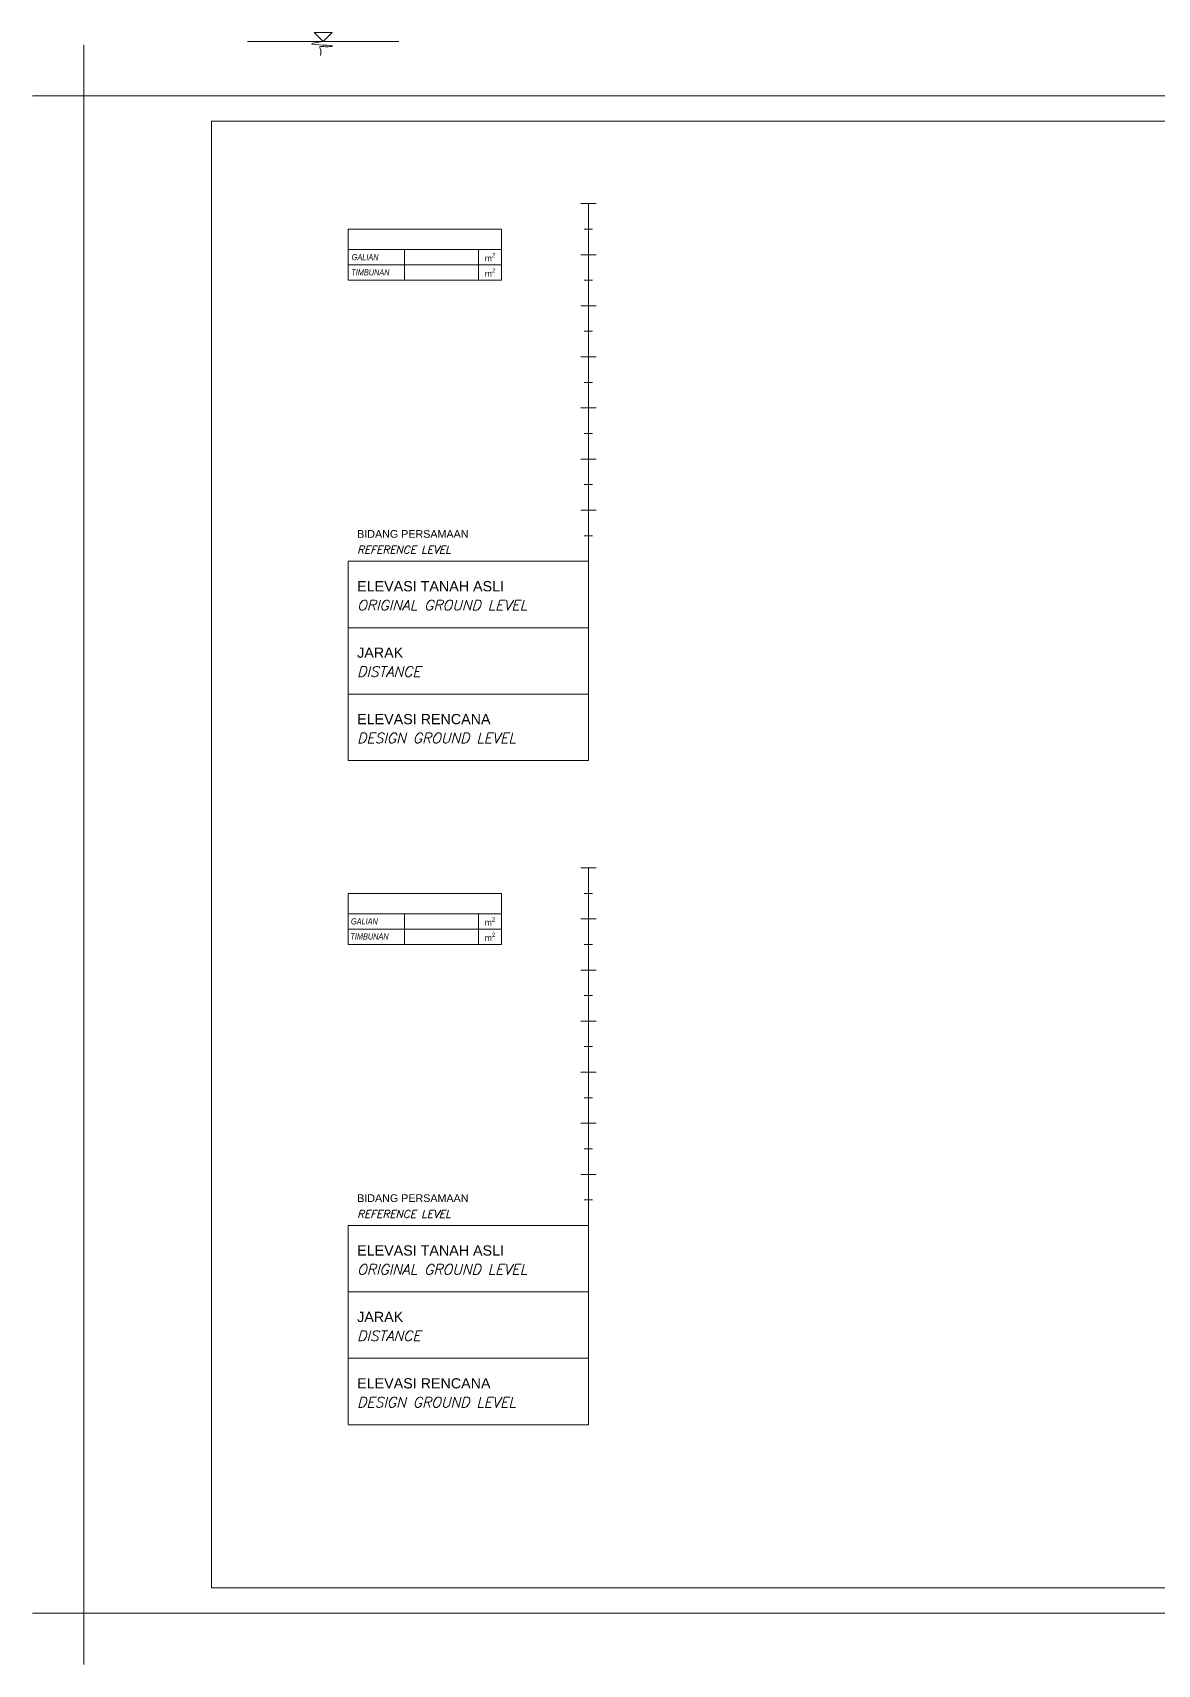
# Model space of a CAD drawing. Header units: metres. Extents: x 84 to 651, y -102 to 458.
# Drawn here: x 157.05 to 179.05, y 147.52 to 179.46 of the extents above; entities that cross this region are included whole.
import ezdxf

# ---------------------------------------------------------------- set-up
doc = ezdxf.new("R2010")
doc.units = ezdxf.units.M
doc.header["$LTSCALE"] = 0.05
doc.header["$MEASUREMENT"] = 0
doc.header["$PDMODE"] = 1
doc.header["$PDSIZE"] = 1
doc.layers.get('0').update_dxf_attribs({"lineweight": 13})
for name, color, linetype, lineweight in [('GarisSkalaElevasi', 194, 'Continuous', 15), ('GarisTabel', 7, 'Continuous', 20), ('Layout', 7, 'Continuous', 15), ('MukaAir', 5, 'Continuous', 15), ('Text', 1, 'Continuous', 13), ('TextElevasiDistance', 1, 'Continuous', 13), ('TextEnglish', 5, 'Continuous', 13)]:
    doc.layers.add(name, color=color, linetype=linetype, lineweight=lineweight)
doc.layers.add('ttd', color=7, linetype='Continuous', lineweight=13, true_color=0xffffff)
doc.styles.add('ITALICT', font='italict.shx')
doc.styles.add('MtXpl_Arial_Narrow', font='ARIALNI.TTF')
doc.styles.get("Standard").update_dxf_attribs({"font": 'arial.ttf', "height": 0.2})

# ---------------------------------------------------------------- blocks, each defined once
blk = doc.blocks.new('*U4')
at = {"layer": 'MukaAir'}
for p, q in [((1.478, 0.048), (-1.478, 0.048)), ((0, 0.048), (-0.177, 0.224)), ((0.177, 0.224), (-0.177, 0.224)), ((0, 0.048), (0.177, 0.224))]:
    blk.add_line(p, q, dxfattribs=at)
blk.add_spline([(0, 0.048), (-0.232, 0.002), (0.182, -0.041), (0.047, -0.053), (-0.069, -0.07), (-0.062, -0.084), (-0.053, -0.224)], degree=3, dxfattribs=at)
blk = doc.blocks.new('*U5')
at = {"color": 0, "linetype": 'ByBlock', "lineweight": -2, "transparency": 16777216}
blk.add_blockref('*U4', (0, -200), dxfattribs=at)
blk = doc.blocks.new('LayA3')
at = {"color": 1}
for points in [[(-10, 297), (0, 297), (0, 307)], [(-10, 0), (0, 0), (0, -10)]]:
    blk.add_lwpolyline(points, dxfattribs=at)
at = {"layer": 'Layout'}
for p, q in [((415, 292), (25, 292)), ((25, 292), (25, 5)), ((25, 5), (415, 5))]:
    blk.add_line(p, q, dxfattribs=at)
blk.add_lwpolyline([(0, 0), (420, 0), (420, 297), (0, 297)], close=True, dxfattribs=at)
blk = doc.blocks.new('*U10')
at = {"layer": 'GarisSkalaElevasi', "linetype": 'Continuous'}
for p, q in [((2.125, 11.95), (2.425, 11.95)), ((2.195, 11.45), (2.355, 11.45)), ((2.125, 10.95), (2.425, 10.95)), ((2.195, 10.45), (2.355, 10.45)), ((2.125, 9.95), (2.425, 9.95)), ((2.195, 9.45), (2.355, 9.45)), ((2.125, 8.95), (2.425, 8.95)), ((2.195, 8.45), (2.355, 8.45)), ((2.125, 7.95), (2.425, 7.95)), ((2.195, 7.45), (2.355, 7.45)), ((2.125, 6.95), (2.425, 6.95)), ((2.195, 6.45), (2.355, 6.45)), ((2.125, 5.95), (2.425, 5.95)), ((2.195, 5.45), (2.355, 5.45)), ((2.125, -1.05), (2.425, -1.05)), ((2.195, -1.55), (2.355, -1.55)), ((2.125, -2.05), (2.425, -2.05)), ((2.195, -2.55), (2.355, -2.55)), ((2.125, -3.05), (2.425, -3.05)), ((2.195, -3.55), (2.355, -3.55)), ((2.125, -4.05), (2.425, -4.05)), ((2.195, -4.55), (2.355, -4.55)), ((2.125, -5.05), (2.425, -5.05)), ((2.195, -5.55), (2.355, -5.55)), ((2.125, -6.05), (2.425, -6.05)), ((2.195, -6.55), (2.355, -6.55)), ((2.125, -7.05), (2.425, -7.05)), ((2.195, -7.55), (2.355, -7.55))]:
    blk.add_line(p, q, dxfattribs=at)
at = {"layer": 'GarisSkalaElevasi'}
for p, q in [((2.275, 4.95), (2.275, 11.95)), ((2.275, -8.05), (2.275, -1.05))]:
    blk.add_line(p, q, dxfattribs=at)
at = {"layer": 'GarisTabel'}
for p, q in [((-2.425, 4.95), (2.275, 4.95)), ((2.275, 4.95), (2.275, 1.05)), ((2.275, 3.65), (-2.425, 3.65)), ((2.275, 2.35), (-2.425, 2.35)), ((2.275, 1.05), (-2.425, 1.05)), ((-2.425, -1.55), (-2.425, -2.55)), ((-2.425, -1.55), (0.575, -1.55)), ((0.575, -1.55), (0.575, -2.55)), ((-2.425, -1.95), (0.575, -1.95)), ((-1.319, -1.95), (-1.319, -2.55)), ((0.125, -1.95), (0.125, -2.55)), ((-2.425, -2.25), (0.575, -2.25)), ((0.575, -2.55), (-2.425, -2.55)), ((-2.425, -8.05), (2.275, -8.05)), ((2.275, -8.05), (2.275, -11.95)), ((2.275, -9.35), (-2.425, -9.35)), ((2.275, -10.65), (-2.425, -10.65)), ((2.275, -11.95), (-2.425, -11.95))]:
    blk.add_line(p, q, dxfattribs=at)
at = {"layer": 'GarisTabel', "const_width": 0.02}
for points in [[(-2.425, 11.45), (-2.425, 10.45)], [(-2.425, 4.95), (-2.425, 1.05)], [(-2.425, -8.05), (-2.425, -11.95)]]:
    blk.add_lwpolyline(points, dxfattribs=at)
at = {"layer": 'GarisTabel'}
for points in [[(-2.425, 11.45), (0.575, 11.45), (0.575, 10.45), (-2.425, 10.45)], [(-2.425, 11.05), (0.575, 11.05)], [(-1.319, 11.05), (-1.319, 10.45)], [(0.125, 11.05), (0.125, 10.45)], [(-2.425, 10.75), (0.575, 10.75)]]:
    blk.add_lwpolyline(points, dxfattribs=at)
at = {"layer": 'Text'}
for s, height, p in [('BIDANG PERSAMAAN', 0.15, (-2.247, 5.41)), ('ELEVASI TANAH ASLI', 0.2, (-2.247, 4.361)), ('JARAK', 0.2, (-2.247, 3.061)), ('ELEVASI RENCANA', 0.2, (-2.247, 1.761)), ('BIDANG PERSAMAAN', 0.15, (-2.247, -7.59)), ('ELEVASI TANAH ASLI', 0.2, (-2.247, -8.639)), ('JARAK', 0.2, (-2.247, -9.939)), ('ELEVASI RENCANA', 0.2, (-2.247, -11.239))]:
    blk.add_text(s, height=height, dxfattribs=at).set_placement(p)
at = {"layer": 'TextEnglish'}
for s, height, style, p in [('REFERENCE LEVEL', 0.15, 'ITALICT', (-2.247, 5.1)), ('ORIGINAL GROUND LEVEL', 0.2, 'ITALICT', (-2.247, 3.99)), ('DISTANCE', 0.2, 'ITALICT', (-2.247, 2.69)), ('DESIGN GROUND LEVEL', 0.2, 'ITALICT', (-2.247, 1.39)), ('GALIAN', 0.12, 'MtXpl_Arial_Narrow', (-2.368, -2.158)), ('TIMBUNAN', 0.12, 'MtXpl_Arial_Narrow', (-2.379, -2.453)), ('REFERENCE LEVEL', 0.15, 'ITALICT', (-2.247, -7.9)), ('ORIGINAL GROUND LEVEL', 0.2, 'ITALICT', (-2.247, -9.01)), ('DISTANCE', 0.2, 'ITALICT', (-2.247, -10.31)), ('DESIGN GROUND LEVEL', 0.2, 'ITALICT', (-2.247, -11.61))]:
    blk.add_text(s, height=height, dxfattribs=dict(at, style=style)).set_placement(p)
at = {"layer": 'TextEnglish', "char_height": 0.12, "width": 2.59987, "style": 'ITALICT'}
for s, insert, attachment_point in [('{\\fArial Narrow|b0|i1|c0|p34;GALIAN}', (-2.354, 10.84), 7), ('\\A1;{\\fArial|b0|i0|c0|p34;m\\H0.7x;\\S2^ ;}', (0.352, 10.901), 5), ('{\\fArial Narrow|b0|i1|c0|p34;TIMBUNAN}', (-2.362, 10.544), 7), ('\\A1;{\\fArial|b0|i0|c0|p34;m\\H0.7x;\\S2^ ;}', (0.352, 10.601), 5), ('\\A1;{\\fArial|b0|i0|c0|p34;m\\H0.7x;\\S2^ ;}', (0.352, -2.099), 5), ('\\A1;{\\fArial|b0|i0|c0|p34;m\\H0.7x;\\S2^ ;}', (0.352, -2.399), 5)]:
    blk.add_mtext(s, dxfattribs=dict(at, insert=insert, attachment_point=attachment_point))
blk = doc.blocks.new('*U11')
at = {"layer": 'ttd', "color": 0, "linetype": 'ByBlock', "lineweight": -2, "transparency": 16777216}
blk.add_blockref('*U10', (0, -200), dxfattribs=at)

msp = doc.modelspace()

# ---------------------------------------------------------------- linework, layer by layer
at = {"layer": 'TextElevasiDistance'}
for p in [(168.415, 169.113), (168.415, 156.113)]:
    msp.add_point(p, dxfattribs=at)

# ---------------------------------------------------------------- block references
msp.add_blockref('*U5', (162.729, 379.235))
at = {"layer": 'Layout', "xscale": 0.1, "yscale": 0.1, "zscale": 0.1}
msp.add_blockref('LayA3', (158.045, 148.523), dxfattribs=at)
at = {"layer": 'ttd'}
msp.add_blockref('*U11', (165.64, 364.163), dxfattribs=at)

doc.saveas('drawing.dxf')
